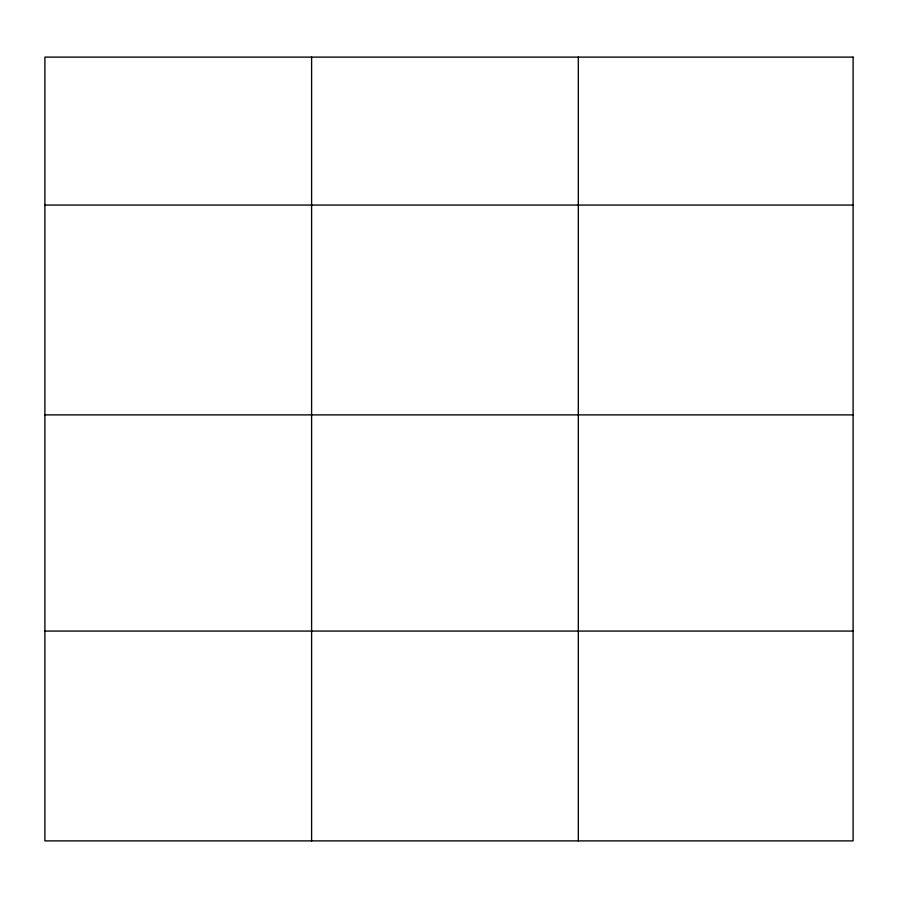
<?xml version="1.0" encoding="UTF-8"?>
<svg xmlns="http://www.w3.org/2000/svg" width="898" height="898" viewBox="0 0 898 898"><rect width="100%" height="100%" fill="white"/><g stroke="black" fill="none" stroke-linecap="round" stroke-linejoin="round"><path stroke-width="1.35" d="M44.9 205.07L853.1 205.07M44.9 414.887L853.1 414.887M44.9 631.07L853.1 631.07M578.312 57.113L578.312 840.887M311.606 57.113L311.606 840.887M853.1 57.113L44.9 57.113L44.9 840.887L853.1 840.887L853.1 57.113"/></g></svg>
